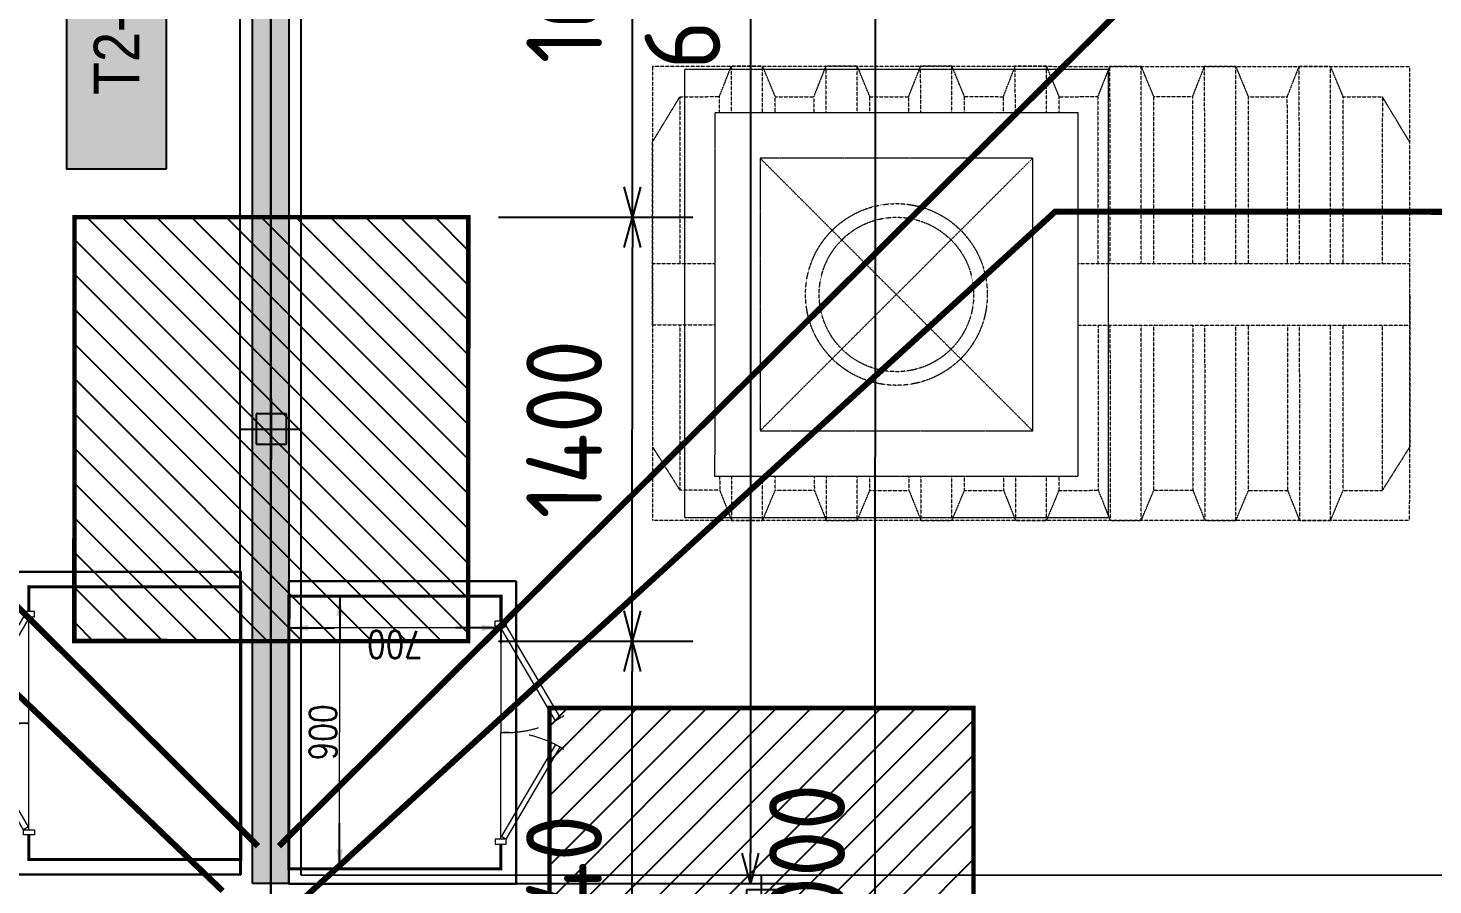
# Model space of a CAD drawing. Header units: centimetres. Extents: x -6122352 to 4157695, y -1694241 to 1947892.
# Drawn here: x 58955 to 63593, y -174692 to -171863 of the extents above; entities that cross this region are included whole.
import ezdxf
from ezdxf.enums import TextEntityAlignment as Align

# ---------------------------------------------------------------- set-up
doc = ezdxf.new("R2010")
doc.units = ezdxf.units.CM
doc.header["$MEASUREMENT"] = 0
doc.header["$PDMODE"] = 66
doc.header["$PDSIZE"] = 100
doc.linetypes.add('HIDDEN', pattern=[0.375, 0.25, -0.125])
doc.linetypes.add('LTH-4G-M-XR-GROUND FLOOR PLAN$0$HIDDEN2', pattern=[0.1875, 0.125, -0.0625])
for name, color, linetype in [('00-MI-DIM', 7, 'Continuous'), ('@MI-FOOTINGS', 7, 'Continuous'), ('@MI-MEP', 7, 'Continuous'), ('@MI-REF LAYER', 7, 'Continuous'), ('@MI-TYPE-02', 6, 'Continuous'), ('CTECH-Text 2.5mm', 2, 'Continuous'), ('PANEL-TAGS', 7, 'Continuous'), ('VD-WS-TEXT', 8, 'Continuous'), ('VD-WS-WATER TANK', 7, 'Continuous')]:
    doc.layers.add(name, color=color, linetype=linetype)
doc.layers.add('08-Compound Wall-2', color=6, linetype='Continuous', lineweight=25, true_color=0xff00ff)
doc.layers.add('23585-XR-AR-DAMAC PLOT LIMITS$0$1-End units', color=7, linetype='Continuous', lineweight=5, true_color=0xf8991e)
for name, color, linetype, lineweight in [('23585-XR-AR-102-8P-GF$0$A-FLOR-XREF', 8, 'Continuous', 9), ('A-ANNO-TEXT', 3, 'Continuous', 25), ('LTH-4G-M-XR-GROUND FLOOR PLAN$0$1717 X Water Tank Location_5B$0$00 Line 2', 6, 'Continuous', 13), ('ZAT_WALL PANEL', 3, 'Continuous', 30)]:
    doc.layers.add(name, color=color, linetype=linetype, lineweight=lineweight)
doc.layers.add('LTH-4G-M-XR-GROUND FLOOR PLAN$0$PDF_Geometry', color=7, linetype='Continuous', true_color=0xcccccc)
doc.styles.add('DIMTEXT', font='romans.shx', dxfattribs={"width": 0.8})
doc.styles.add('PANELTAG_STYLE', font='arial.ttf')
doc.styles.add('Schueco-BEMSTIL', font='isocpeur.ttf', dxfattribs={"width": 0.9})
doc.dimstyles.new('DIM-25', dxfattribs={"dimscale": 25, "dimtxt": 2.5, "dimasz": 2.5, "dimexe": 1.25, "dimexo": 0.625, "dimgap": 1, "dimtad": 1, "dimdec": 0, "dimdsep": 46, "dimtxsty": 'DIMTEXT', "dimblk": 'AROW', "dimcen": 2.5, "dimse1": 1, "dimse2": 1, "dimclrd": 1, "dimclre": 1, "dimclrt": 2, "dimadec": 0, "dimazin": 0, "dimtfac": 1, "dimtdec": 0, "dimtmove": 0, "dimatfit": 3, "dimfxl": 1, "dimarcsym": 0})
doc.dimstyles.new('MI- JWC-TXT-2.5 MM', dxfattribs={"dimscale": 1.5, "dimtxt": 2.5, "dimasz": 1, "dimexe": 2, "dimexo": 1, "dimgap": 1, "dimtad": 1, "dimdec": 0, "dimdsep": 46, "dimtxsty": 'Schueco-BEMSTIL', "dimblk": 'OPEN30', "dimcen": 0, "dimdle": 2, "dimclrd": 140, "dimclre": 8, "dimclrt": 40, "dimadec": 0, "dimazin": 2, "dimtfac": 1, "dimtdec": 0, "dimtix": 1, "dimtmove": 2, "dimatfit": 3, "dimldrblk": 'OPEN', "dimfxl": 2, "dimlwd": -1, "dimlwe": -1, "dimarcsym": 0})

# ---------------------------------------------------------------- blocks, each defined once
blk = doc.blocks.new('23585-XR-AR-BOUNDARY WALLS AND SETBACKS')
at = {"layer": '08-Compound Wall-2'}
for points in [[(496543.3055, 2768839.1644), (496560.9267, 2768823.0184), (496567.0408, 2768829.6907), (496571.0944, 2768834.1145), (496575.1476, 2768838.5383), (496579.201, 2768842.9621), (496583.2544, 2768847.3859), (496589.3684, 2768854.0583), (496571.747, 2768870.2047)], [(496548.6301, 2768809.5979), (496550.6244, 2768811.7745), (496554.6778, 2768816.1983), (496560.7916, 2768822.8709), (496543.1704, 2768839.017)]]:
    blk.add_lwpolyline(points, dxfattribs=at)
blk = doc.blocks.new('A$C9d9485f6')
at = {"layer": 'A-ANNO-TEXT', "rotation": 312.4881850805905}
blk.add_blockref('23585-XR-AR-BOUNDARY WALLS AND SETBACKS', (-2377088.5348, -1504219.2521), dxfattribs=at)
blk = doc.blocks.new('23585-XR-AR-DAMAC PLOT LIMITS')
at = {"layer": '23585-XR-AR-DAMAC PLOT LIMITS$0$1-End units', "color": 251, "true_color": 0x636466}
for points in [[(496560.9329, 2768822.8771), (496543.2379, 2768839.0907), (496549.4193, 2768845.8369), (496567.1145, 2768829.6231)], [(496560.9329, 2768822.8771), (496554.7515, 2768816.1307), (496537.0565, 2768832.3443), (496543.2379, 2768839.0907)]]:
    blk.add_lwpolyline(points, close=True, dxfattribs=at)
blk = doc.blocks.new('A$Cf093b529')
at = {"layer": 'A-ANNO-TEXT'}
blk.add_blockref('23585-XR-AR-DAMAC PLOT LIMITS', (-495391.9901, -2768603.4419), dxfattribs=at)
blk = doc.blocks.new('AROW')
at = {"color": 1, "ltscale": 100}
for p, q in [((0, -1), (0, 1)), ((0, 0), (-3, 0))]:
    blk.add_line(p, q, dxfattribs=at)
blk.add_solid([(-1.28, 0.213), (-1.28, -0.213), (0, 0)], dxfattribs=at)
blk = doc.blocks.new('*D472')
at = {"layer": 'CTECH-Text 2.5mm', "color": 8, "lineweight": -2, "ltscale": 10, "transparency": 16777216}
blk.add_line((0.1, -0.1674), (0.9, -0.1674), dxfattribs=at)
at = {"layer": 'Defpoints', "color": 0, "ltscale": 10, "transparency": 16777216}
for p in [(0.05, 0), (0.95, 0), (0.95, -0.1674)]:
    blk.add_point(p, dxfattribs=at)
at = {"layer": 'CTECH-Text 2.5mm', "color": 8, "lineweight": -2, "ltscale": 10, "transparency": 16777216, "xscale": 0.05, "yscale": 0.05, "zscale": 0.05, "rotation": 180}
blk.add_blockref('AROW', (0.05, -0.1674), dxfattribs=at)
at = {"layer": 'CTECH-Text 2.5mm', "color": 8, "lineweight": -2, "ltscale": 10, "transparency": 16777216, "xscale": 0.05, "yscale": 0.05, "zscale": 0.05}
blk.add_blockref('AROW', (0.95, -0.1674), dxfattribs=at)
at = {"layer": 'CTECH-Text 2.5mm', "color": 8, "ltscale": 10, "transparency": 16777216, "insert": (0.5, -0.1124), "char_height": 0.09, "attachment_point": 5, "style": 'DIMTEXT'}
blk.add_mtext('900', dxfattribs=at)
blk = doc.blocks.new('*D473')
at = {"layer": 'CTECH-Text 2.5mm', "color": 8, "lineweight": -2, "ltscale": 10, "transparency": 16777216}
blk.add_line((0.8453, -0.65), (0.8453, -0.05), dxfattribs=at)
at = {"layer": 'Defpoints', "color": 0, "ltscale": 10, "transparency": 16777216}
for p in [(0.8453, 0), (0.95, 0), (0.95, -0.7)]:
    blk.add_point(p, dxfattribs=at)
at = {"layer": 'CTECH-Text 2.5mm', "color": 8, "lineweight": -2, "ltscale": 10, "transparency": 16777216, "xscale": 0.05, "yscale": 0.05, "zscale": 0.05}
for p, rotation in [((0.8453, 0), 90), ((0.8453, -0.7), 270)]:
    blk.add_blockref('AROW', p, dxfattribs=dict(at, rotation=rotation))
at = {"layer": 'CTECH-Text 2.5mm', "color": 8, "ltscale": 10, "transparency": 16777216, "insert": (0.7903, -0.35), "char_height": 0.09, "attachment_point": 5, "rotation": 90, "style": 'DIMTEXT'}
blk.add_mtext('700', dxfattribs=at)
blk = doc.blocks.new('WATER TANK-5G')
at = {"layer": 'VD-WS-WATER TANK', "color": 8, "linetype": 'HIDDEN', "lineweight": 0}
for p, q in [((-1250, 750), (-1250, -750)), ((-1250, 750), (1250, 750)), ((1250, -750), (1250, 750)), ((-1250, 506.4), (-1159.5, 650)), ((-1030.3, 650.1), (-1159.5, 650)), ((-1030.3, 650.1), (-1159.5, 650)), ((-1159.5, 104.3), (-1159.5, 650)), ((-717.8, 650.4), (-847, 650.3)), ((-534.5, 650.3), (-405.3, 650.3)), ((-92.8, 650.3), (-222, 650)), ((219.7, 650.3), (90.5, 650.3)), ((532.2, 650.3), (403, 650.3)), ((844.7, 650.2), (715.5, 650)), ((1030.3, 650.1), (1159.5, 650)), ((1030.3, 650.1), (1159.5, 650)), ((1159.5, 104.3), (1159.5, 650)), ((1250, 506.4), (1159.5, 650)), ((-1250, 6.4), (-1250, 506.4)), ((1250, 6.4), (1250, 506.4)), ((1250, 6.4), (1250, 506.4)), ((-1250, 104.3), (-1250, -97.9)), ((1250, 104.3), (1250, -97.9)), ((-1250, 0), (-1250, -500)), ((1250, 0), (1250, -500)), ((1250, 0), (1250, -500)), ((-1159.5, -650), (-1159.5, -97.9)), ((1159.5, -649.4), (1159.5, -97.9)), ((-1250, -500), (-1159.5, -650)), ((1250, -500), (1159.5, -649.4)), ((844.7, -649), (717.8, -649.2)), ((-1030.2, -649.9), (-1159.5, -650)), ((-717.8, -649.6), (-844.7, -649.7)), ((-532.2, -649.7), (-405.3, -649.7)), ((-92.8, -649.7), (-219.7, -650)), ((219.7, -649.8), (92.8, -649.8)), ((532.2, -649.4), (405.3, -649.7)), ((532.3, -650), (532.2, -650)), ((1159.5, -649.4), (1030.3, -649.7)), ((1250, -750), (-1250, -750))]:
    blk.add_line(p, q, dxfattribs=at)
at = {"layer": 'VD-WS-WATER TANK', "color": 8, "linetype": 'HIDDEN', "lineweight": 0, "ltscale": 0.2}
for p, q in [((-5.4, 453.5), (894.6, -446.5)), ((894.6, 453.5), (-5.4, -446.5))]:
    blk.add_line(p, q, dxfattribs=at)
at = {"layer": 'VD-WS-WATER TANK', "color": 8, "linetype": 'HIDDEN', "lineweight": 0}
for points in [[(-885.4, 104.3), (-886.4, 750), (-988.6, 750), (-1030.3, 650.3), (-1030.3, 104.3)], [(-988.6, 750), (-988.6, 104.3)], [(-846, 104.3), (-847, 650.3), (-886.4, 750)], [(-572.9, 104.3), (-573.9, 750), (-676.1, 750), (-717.8, 650.3), (-717.8, 104.3)], [(-676.1, 750), (-676.1, 104.3)], [(-533.5, 104.3), (-534.5, 650.3), (-573.9, 750)], [(-260.4, 104.3), (-261.4, 750), (-363.6, 750), (-405.3, 650.3), (-405.3, 104.3)], [(-363.6, 750), (-363.6, 104.3)], [(-221, 104.3), (-222, 650.3), (-261.4, 750)], [(51.3, 603.5), (51.1, 750), (-51.1, 750), (-92.8, 650.3), (-92.8, 603.5)], [(-51.1, 750), (-51.1, 603.5)], [(90.6, 603.5), (90.5, 650.3), (51.1, 750)], [(363.8, 603.5), (363.6, 750), (261.4, 750), (219.7, 650.3), (219.7, 603.5)], [(261.4, 750), (261.4, 603.5)], [(403.1, 603.5), (403, 650.3), (363.6, 750)], [(676.3, 603.5), (676.1, 750), (573.9, 750), (532.2, 650.3), (532.2, 603.5)], [(573.9, 750), (573.9, 603.5)], [(715.6, 603.5), (715.5, 650.3), (676.1, 750)], [(988.8, 603.5), (988.6, 750), (886.4, 750), (844.7, 650.3), (844.7, 603.5)], [(886.4, 750), (886.4, 603.5)], [(1028.1, 603.5), (1028, 650.3), (988.6, 750)], [(-155.4, 104.3), (-1250, 104.3), (-1250, -97.9), (-155.4, -97.9)], [(1044.6, -97.9), (1250, -97.9), (1250, 104.3), (1044.6, 104.3)], [(-1030.3, -97.9), (-1030.3, -649.7), (-988.6, -750), (-884.1, -750), (-844.7, -649.7), (-845.6, -97.9)], [(-988.6, -97.9), (-988.6, -750)], [(-884.1, -750), (-885.1, -97.9)], [(-717.8, -97.9), (-717.8, -649.7), (-676.1, -750), (-571.6, -750), (-532.2, -649.7), (-533.1, -97.9)], [(-676.1, -97.9), (-676.1, -750)], [(-571.6, -750), (-572.6, -97.9)], [(-405.3, -97.9), (-405.3, -649.7), (-363.6, -750), (-259.1, -750), (-219.7, -649.7), (-220.6, -97.9)], [(-363.6, -97.9), (-363.6, -750)], [(-259.1, -750), (-260.1, -97.9)], [(-92.8, -596.5), (-92.8, -649.7), (-51.1, -750), (53.4, -750), (92.8, -649.7), (92.8, -596.5)], [(-51.1, -596.5), (-51.1, -750)], [(53.4, -750), (53.2, -596.5)], [(219.7, -596.5), (219.7, -649.7), (261.4, -750), (365.9, -750), (405.3, -649.7), (405.3, -596.5)], [(261.4, -596.5), (261.4, -750)], [(365.9, -750), (365.7, -596.5)], [(532.2, -596.5), (532.2, -649.7), (573.9, -750), (678.4, -750), (717.8, -649.7), (717.8, -596.5)], [(573.9, -596.5), (573.9, -750)], [(678.4, -750), (678.2, -596.5)], [(844.7, -596.5), (844.7, -649.7), (886.4, -750), (990.9, -750), (1030.3, -649.7), (1030.2, -596.5)], [(886.4, -596.5), (886.4, -750)], [(990.9, -750), (990.6, -596.5)]]:
    blk.add_lwpolyline(points, dxfattribs=at)
at = {"layer": 'VD-WS-WATER TANK', "color": 8, "linetype": 'HIDDEN', "lineweight": 0, "ltscale": 0.2}
for points in [[(-255.4, -739.7), (1144.6, -739.7), (1144.6, 740.3), (-255.4, 740.3)], [(-155.4, -596.5), (1044.6, -596.5), (1044.6, 603.5), (-155.4, 603.5)], [(-5.4, -446.5), (894.6, -446.5), (894.6, 453.5), (-5.4, 453.5)]]:
    blk.add_lwpolyline(points, close=True, dxfattribs=at)
at = {"layer": 'VD-WS-WATER TANK', "color": 8, "linetype": 'HIDDEN', "lineweight": 0}
for radius in [300, 255]:
    blk.add_circle((444.6, 3.5), radius, dxfattribs=at)
blk = doc.blocks.new('A$Ce093a295')
at = {"color": 1, "true_color": 0xeb0000, "const_width": 0.008}
blk.add_lwpolyline([(42.3, -24.0001), (33.1501, -24.0001), (27.1499, -24), (21.1501, -23.9999), (15.1501, -24), (9.1501, -24), (0, -24.0002), (0, 0), (9.15, -0.0001), (15.1501, -0.0001), (21.1501, -0.0001), (27.1499, 0.0001), (33.1501, 0), (42.3, -0.0002)], close=True, dxfattribs=at)
blk = doc.blocks.new('A$Cd3abcad4')
at = {"color": 1, "true_color": 0xeb0000, "const_width": 0.008}
blk.add_lwpolyline([(18.3021, 0.0001), (21.1518, 0), (30.3028, 0), (30.3027, -23.9999), (21.1499, -24), (15.1498, -23.9999), (9.1499, -23.9998), (-0.0001, -23.9999), (0, 0), (9.1501, 0.0001), (15.1501, 0.0001)], close=True, dxfattribs=at)
blk = doc.blocks.new('_Open30')
at = {"color": 0, "linetype": 'ByBlock', "lineweight": -2}
for p, q in [((-1, 0.268), (0, 0)), ((0, 0), (-1, -0.268)), ((0, 0), (-1, 0))]:
    blk.add_line(p, q, dxfattribs=at)
blk = doc.blocks.new('*D648')
at = {"layer": '00-MI-DIM', "color": 8, "transparency": 16777216}
for p, q in [((59917.4, -168687.3), (61541, -168687.6)), ((59916.3, -174687.3), (61539.9, -174687.6))]:
    blk.add_line(p, q, dxfattribs=at)
at = {"layer": '00-MI-DIM', "color": 140, "transparency": 16777216}
blk.add_line((61341, -168787.5), (61340, -174587.5), dxfattribs=at)
at = {"layer": 'Defpoints', "color": 0, "transparency": 16777216}
for p in [(59817.4, -168687.3), (59816.3, -174687.3), (61339.9, -174687.5)]:
    blk.add_point(p, dxfattribs=at)
at = {"layer": '00-MI-DIM', "color": 140, "transparency": 16777216, "xscale": 100, "yscale": 100, "zscale": 100}
for p, rotation in [((61341, -168687.5), 89.98973417812736), ((61339.9, -174687.5), 269.9897341781274)]:
    blk.add_blockref('_Open30', p, dxfattribs=dict(at, rotation=rotation))
at = {"layer": '00-MI-DIM', "color": 40, "transparency": 16777216, "insert": (61115.5, -171687.5), "char_height": 250, "attachment_point": 5, "rotation": 89.9897, "style": 'Schueco-BEMSTIL'}
blk.add_mtext('6000', dxfattribs=at)
blk = doc.blocks.new('_Open')
at = {"color": 0, "linetype": 'ByBlock', "lineweight": -2}
for p, q in [((-1, 0.2), (0, 0)), ((-1, -0.2), (0, 0)), ((0, 0), (-1, 0))]:
    blk.add_line(p, q, dxfattribs=at)
blk = doc.blocks.new('*D657')
at = {"layer": '00-MI-DIM', "color": 8, "transparency": 16777216}
for p, q in [((59860.9, -150758.2), (61956.3, -150758.6)), ((59852, -198758.6), (61947.7, -198759))]:
    blk.add_line(p, q, dxfattribs=at)
at = {"layer": '00-MI-DIM', "color": 140, "transparency": 16777216}
blk.add_line((61747.7, -198659), (61756.3, -150858.6), dxfattribs=at)
at = {"layer": 'Defpoints', "color": 0, "transparency": 16777216}
for p in [(59760.9, -150758.2), (61756.3, -150758.6), (59752, -198758.6)]:
    blk.add_point(p, dxfattribs=at)
at = {"layer": '00-MI-DIM', "color": 140, "transparency": 16777216, "xscale": 100, "yscale": 100, "zscale": 100}
for p, rotation in [((61756.3, -150758.6), 89.98973417812736), ((61747.7, -198759), 269.9897341781274)]:
    blk.add_blockref('_Open30', p, dxfattribs=dict(at, rotation=rotation))
at = {"layer": '00-MI-DIM', "color": 40, "transparency": 16777216, "insert": (61527, -174758.7), "char_height": 250, "attachment_point": 5, "rotation": 89.9897, "style": 'Schueco-BEMSTIL'}
blk.add_mtext('48000', dxfattribs=at)
blk = doc.blocks.new('T2-FOOTING PLAN')
at = {"layer": '@MI-FOOTINGS', "transparency": 33554679}
h = blk.add_hatch(dxfattribs=at)
h.set_pattern_fill('ANSI31', color=8, scale=650)
h.paths.add_polyline_path([(-700, 650), (700, 650), (700, -650), (-700, -650)])
at = {"layer": '@MI-FOOTINGS', "color": 160, "true_color": 0x3340f0, "const_width": 15}
blk.add_lwpolyline([(-700, 650), (700, 650), (700, -650), (-700, -650)], close=True, dxfattribs=at)
at = {"layer": '@MI-FOOTINGS', "color": 30}
blk.add_point((0, 0), dxfattribs=at)
blk = doc.blocks.new('*D674')
at = {"layer": '00-MI-DIM', "color": 8, "transparency": 16777216}
for p, q in [((60508.1, -173887.4), (61149.9, -173887.5)), ((60507.2, -175626.9), (61149.6, -175627))]:
    blk.add_line(p, q, dxfattribs=at)
at = {"layer": '00-MI-DIM', "color": 140, "transparency": 16777216}
blk.add_line((60949.6, -175527), (60949.9, -173987.5), dxfattribs=at)
at = {"layer": 'Defpoints', "color": 0, "transparency": 16777216}
for p in [(60408.1, -173887.4), (60949.9, -173887.5), (60407.2, -175626.9)]:
    blk.add_point(p, dxfattribs=at)
at = {"layer": '00-MI-DIM', "color": 140, "transparency": 16777216, "xscale": 100, "yscale": 100, "zscale": 100}
for p, rotation in [((60949.9, -173887.5), 89.98973417812736), ((60949.6, -175627), 269.9897341781274)]:
    blk.add_blockref('_Open30', p, dxfattribs=dict(at, rotation=rotation))
at = {"layer": '00-MI-DIM', "color": 40, "transparency": 16777216, "insert": (60724.8, -174757.2), "char_height": 250, "attachment_point": 5, "rotation": 89.9897, "style": 'Schueco-BEMSTIL'}
blk.add_mtext('1740', dxfattribs=at)
blk = doc.blocks.new('*D675')
at = {"layer": '00-MI-DIM', "color": 8, "transparency": 16777216}
for p, q in [((60508.3, -172487.4), (61150.2, -172487.5)), ((60508.1, -173887.4), (61149.9, -173887.5))]:
    blk.add_line(p, q, dxfattribs=at)
at = {"layer": '00-MI-DIM', "color": 140, "transparency": 16777216}
blk.add_line((60950, -173787.5), (60950.2, -172587.5), dxfattribs=at)
at = {"layer": 'Defpoints', "color": 0, "transparency": 16777216}
for p in [(60408.3, -172487.4), (60950.2, -172487.5), (60408.1, -173887.4)]:
    blk.add_point(p, dxfattribs=at)
at = {"layer": '00-MI-DIM', "color": 140, "transparency": 16777216, "xscale": 100, "yscale": 100, "zscale": 100}
for p, rotation in [((60950.2, -172487.5), 89.98973417812736), ((60949.9, -173887.5), 269.9897341781274)]:
    blk.add_blockref('_Open30', p, dxfattribs=dict(at, rotation=rotation))
at = {"layer": '00-MI-DIM', "color": 40, "transparency": 16777216, "insert": (60725.1, -173187.4), "char_height": 250, "attachment_point": 5, "rotation": 89.9897, "style": 'Schueco-BEMSTIL'}
blk.add_mtext('1400', dxfattribs=at)
blk = doc.blocks.new('*D676')
at = {"layer": '00-MI-DIM', "color": 8, "transparency": 16777216}
for p, q in [((60508.6, -170887.4), (61150.5, -170887.5)), ((60508.3, -172487.4), (61150.2, -172487.5))]:
    blk.add_line(p, q, dxfattribs=at)
at = {"layer": '00-MI-DIM', "color": 140, "transparency": 16777216}
blk.add_line((60950.2, -172387.5), (60950.5, -170987.5), dxfattribs=at)
at = {"layer": 'Defpoints', "color": 0, "transparency": 16777216}
for p in [(60408.6, -170887.4), (60950.5, -170887.5), (60408.3, -172487.4)]:
    blk.add_point(p, dxfattribs=at)
at = {"layer": '00-MI-DIM', "color": 140, "transparency": 16777216, "xscale": 100, "yscale": 100, "zscale": 100}
for p, rotation in [((60950.5, -170887.5), 89.98973417812736), ((60950.2, -172487.5), 269.9897341781274)]:
    blk.add_blockref('_Open30', p, dxfattribs=dict(at, rotation=rotation))
at = {"layer": '00-MI-DIM', "color": 40, "transparency": 16777216, "insert": (60725.3, -171687.4), "char_height": 250, "attachment_point": 5, "rotation": 89.9897, "style": 'Schueco-BEMSTIL'}
blk.add_mtext('1600', dxfattribs=at)
blk = doc.blocks.new('PANELTAG')
at = {"layer": 'PANEL-TAGS', "color": 1}
blk.add_lwpolyline([(-13.5, -3.3), (13.5, -3.3), (13.5, 3.3), (-13.5, 3.3)], close=True, dxfattribs=at)
at = {"layer": 'PANEL-TAGS', "color": 40, "true_color": 0xffd700}
blk.add_solid([(-13.5, -3.3), (13.5, -3.3), (-13.5, 3.3), (13.5, 3.3)], dxfattribs=at)
at = {"layer": 'PANEL-TAGS', "color": 5, "style": 'PANELTAG_STYLE', "width": 0.85}
blk.add_attdef('TAGNO', text='', height=3, dxfattribs=at).set_placement((0, 0), align=Align.MIDDLE)
blk = doc.blocks.new('A$C105233b1')
at = {"layer": 'LTH-4G-M-XR-GROUND FLOOR PLAN$0$1717 X Water Tank Location_5B$0$00 Line 2', "color": 8, "linetype": 'Continuous'}
blk.add_lwpolyline([(0.8683, -0.7, 0.01, 0.01, 0), (0.95, -0.7, 0.01, 0.01, 0), (0.95, 0, 0.01, 0.01, 0), (0.05, 0, 0.01, 0.01, 0), (0.05, -0.7, 0.01, 0.01, 0), (0.1308, -0.7, 0, 0, 0)], format="xyseb", dxfattribs=at)
at = {"layer": 'LTH-4G-M-XR-GROUND FLOOR PLAN$0$PDF_Geometry', "color": 8, "lineweight": 5}
for points in [[(0.148, -0.7172), (0.148, -0.6812), (0.1308, -0.6812), (0.1308, -0.7172)], [(0.8512, -0.7172), (0.8512, -0.6812), (0.8683, -0.6812), (0.8683, -0.7172)], [(0.4512, -0.8952), (0.4606, -0.8796), (0.1574, -0.7016), (0.148, -0.7172)], [(0.548, -0.8952), (0.5386, -0.8796), (0.8418, -0.7016), (0.8512, -0.7172)]]:
    blk.add_lwpolyline(points, close=True, dxfattribs=at)
blk.add_lwpolyline([(0.148, -0.7), (0.8512, -0.7)], dxfattribs=at)
at = {"layer": 'LTH-4G-M-XR-GROUND FLOOR PLAN$0$PDF_Geometry', "color": 8, "linetype": 'LTH-4G-M-XR-GROUND FLOOR PLAN$0$HIDDEN2', "lineweight": 5}
for centre, start, end in [((0.148, -0.7172), 327.141, 2.8024), ((0.8512, -0.7172), 177.1982, 212.8596)]:
    blk.add_arc(centre, 0.3516, start, end, dxfattribs=at)
at = {"layer": 'ZAT_WALL PANEL', "color": 1}
blk.add_lwpolyline([(1, -0.75), (1, 0), (0, 0), (0, -0.75), (1, -0.75)], dxfattribs=at)
at = {"layer": 'CTECH-Text 2.5mm', "color": 8, "ltscale": 10}
dim = blk.add_linear_dim(base=(0.95, -0.1674), p1=(0.05, 0), p2=(0.95, 0), dimstyle='DIM-25', override={"dimscale": 1, "dimtxt": 0.09, "dimasz": 0.05, "dimgap": 0.01, "dimlfac": 1000, "dimclrd": 8, "dimclre": 8, "dimclrt": 8}, dxfattribs=at)
dim.commit()
dim.dimension.update_dxf_attribs({"geometry": '*D472', "text_midpoint": (0.5, -0.1124)})
dim = blk.add_linear_dim(base=(0.8453, 0), p1=(0.95, -0.7), p2=(0.95, 0), angle=90, dimstyle='DIM-25', override={"dimscale": 1, "dimtxt": 0.09, "dimasz": 0.05, "dimgap": 0.01, "dimlfac": 1000, "dimclrd": 8, "dimclre": 8, "dimclrt": 8}, dxfattribs=at)
dim.commit()
dim.dimension.update_dxf_attribs({"geometry": '*D473', "text_midpoint": (0.7903, -0.35)})
blk = doc.blocks.new('23585-XR-AR-END-ANNO-GF')
at = {"linetype": 'Continuous', "xscale": -1000, "yscale": 1000, "zscale": 1000, "rotation": 90.00056989643812}
blk.add_blockref('A$C105233b1', (200, 23900), dxfattribs=at)
at = {"layer": 'VD-WS-TEXT', "xscale": -1, "rotation": 359.9999650036473}
blk.add_blockref('WATER TANK-5G', (2649.9, 21950), dxfattribs=at)
blk = doc.blocks.new('A$Cd29382e1')
at = {"color": 1, "true_color": 0xeb0000, "const_width": 0.008}
blk.add_lwpolyline([(42.3, -24.0001), (33.1501, -24.0001), (27.1499, -24), (21.1501, -23.9999), (15.1501, -24), (9.1501, -24), (0, -24.0002), (0, 0), (9.15, -0.0001), (15.1501, -0.0001), (21.1501, -0.0001), (27.1499, 0.0001), (33.1501, 0), (42.3, -0.0002)], close=True, dxfattribs=at)
at = {"layer": '23585-XR-AR-102-8P-GF$0$A-FLOR-XREF', "xscale": -0.0009999999999999998, "yscale": 0.0009999999999999998, "zscale": 0.001, "rotation": 359.9999650036883}
blk.add_blockref('23585-XR-AR-END-ANNO-GF', (42.44, -23.97), dxfattribs=at)
blk = doc.blocks.new('A$C0a111004')
at = {"color": 1, "true_color": 0xeb0000, "const_width": 0.008}
blk.add_lwpolyline([(18.3021, 0.0001), (21.1518, 0), (30.3028, 0), (30.3027, -23.9999), (21.1499, -24), (15.1498, -23.9999), (9.1499, -23.9998), (-0.0001, -23.9999), (0, 0), (9.1501, 0.0001), (15.1501, 0.0001)], close=True, dxfattribs=at)
at = {"layer": '23585-XR-AR-102-8P-GF$0$A-FLOR-XREF', "xscale": 0.001, "yscale": 0.001, "zscale": 0.001, "rotation": 359.9999999999999}
blk.add_blockref('23585-XR-AR-END-ANNO-GF', (-0.101, -24.0001), dxfattribs=at)

msp = doc.modelspace()

# ---------------------------------------------------------------- hatches: boundary and pattern name
at = {"layer": '@MI-TYPE-02'}
h = msp.add_hatch(color=256, dxfattribs=at)
h.dxf.hatch_style = 1
h.paths.add_polyline_path([(59689.89356, -192856.7574), (59692.04495, -198758.61052), (59812.04494, -198758.65306), (59809.89356, -192856.79994)])
h.paths.add_polyline_path([(59692.0241, -186846.75778), (59689.89711, -192846.7574), (59809.8971, -192846.79994), (59812.02409, -186846.80032)])
h.paths.add_polyline_path([(59694.15463, -180836.75815), (59692.02764, -186836.75778), (59812.02763, -186836.80032), (59814.15462, -180836.80069)])
h.paths.add_polyline_path([(59696.28516, -174826.75853), (59694.15818, -180826.75815), (59814.15817, -180826.80069), (59816.28516, -174826.80107)])
h.paths.add_polyline_path([(59696.3273, -174687.25211), (59697.40233, -168687.25221), (59817.40233, -168687.27371), (59816.3273, -174687.27361)])
h.paths.add_polyline_path([(59697.40413, -168677.25221), (59698.47916, -162677.2523), (59818.47916, -162677.2738), (59817.40412, -168677.27371)])
h.paths.add_polyline_path([(59698.48095, -162667.2523), (59699.55599, -156667.2524), (59819.55598, -156667.2739), (59818.48095, -162667.2738)])
h.paths.add_polyline_path([(59699.55778, -156657.2524), (59700.90433, -150758.19655), (59820.90433, -150758.21805), (59819.55778, -156657.2739)])

# ---------------------------------------------------------------- linework, layer by layer
at = {"layer": '@MI-REF LAYER', "color": 1, "const_width": 20}
for points in [[(59658.5036, -150758.58978), (55976.94618, -154369.38126), (55963.47637, -158950.36445), (55590.45977, -158952.92252), (55963.47637, -158950.36445), (55976.96889, -170843.90177), (59714.47844, -174564.49497)], [(59850.03544, -150758.62267), (63530.35265, -154370.67822), (63533.99412, -164796.31401), (63907.00982, -164799.00018), (63533.99412, -164796.31401), (63524.67242, -170845.19775), (59783.28039, -174564.50612)], [(59871.46507, -174730.6441), (62345.7708, -172469.37324), (73482.30844, -172471.5208), (73481.16438, -169309.14201), (73482.30844, -172471.5208), (99149.4573, -172476.47044), (102016.76227, -174737.24907)], [(41876.79641, -174726.85284), (44085.35508, -171946.91903), (48871.40197, -171947.63967), (48871.74115, -169643.44169), (48871.40197, -171947.63967), (56714.84526, -171948.82065), (59597.27569, -174712.00904)]]:
    msp.add_lwpolyline(points, dxfattribs=at)
at = {"layer": '@MI-TYPE-02'}
msp.add_lwpolyline([(59696.3273, -174687.25211), (59697.40233, -168687.25221), (59817.40233, -168687.27371), (59816.3273, -174687.27361)], close=True, dxfattribs=at)

# ---------------------------------------------------------------- block references
at = {"layer": '@MI-FOOTINGS'}
for p, rotation in [((59758.19856, -173187.26321), 89.98973417812736), ((61376.49896, -174757.98339), 359.9898439714545)]:
    msp.add_blockref('T2-FOOTING PLAN', p, dxfattribs=dict(at, rotation=rotation))
at = {"layer": '@MI-MEP', "color": 10, "xscale": 1000, "yscale": 1000, "zscale": 1000}
for name, p, rotation in [('A$Cd29382e1', (102056.2819, -174767.33151), 179.9883416786298), ('A$C0a111004', (59756.31336, -174758.47773), 179.9901263953543)]:
    msp.add_blockref(name, p, dxfattribs=dict(at, rotation=rotation))
at = {"layer": '@MI-REF LAYER', "xscale": 1000, "yscale": 1000, "zscale": 1000}
msp.add_blockref('A$C9d9485f6', (-23958.95046, 48155.57226), dxfattribs=at)
at = {"layer": '@MI-REF LAYER', "xscale": 1000, "yscale": 1000, "zscale": 1000, "rotation": 312.4882903633292}
msp.add_blockref('A$Cf093b529', (-891608.73293, 539022.72011), dxfattribs=at)
at = {"layer": '@MI-REF LAYER', "color": 10, "xscale": 1000, "yscale": 1000, "zscale": 1000, "rotation": 179.9893265042863}
for name, p in [('A$Cd3abcad4', (59756.31341, -174758.07874)), ('A$Ce093a295', (102056.28199, -174766.821))]:
    msp.add_blockref(name, p, dxfattribs=at)
at = {"layer": 'PANEL-TAGS'}
ref = msp.add_blockref('PANELTAG', (59246.8727, -171653.13029), dxfattribs=dict(at, xscale=50, yscale=50, zscale=50, rotation=90))
ref.add_attrib('TAGNO', 'T2-G5-040', dxfattribs={"color": 5, "height": 150, "rotation": 90, "style": 'PANELTAG_STYLE', "width": 0.85}).set_placement((59246.8727, -171653.13029), align=Align.MIDDLE_CENTER)

# ---------------------------------------------------------------- dimensions: what is measured, and where the dimension line sits
at = {"layer": '00-MI-DIM'}
for base, p1, p2, picture, middle in [((61756.27877, -150758.56482), (59752.04495, -198758.63179), (59760.91864, -150758.2073), '*D657', (61526.9786, -174758.73677)), ((60950.47143, -170887.47675), (60408.32397, -172487.37968), (60408.61216, -170887.37966), '*D676', (60725.3281, -171687.43644)), ((60950.18476, -172487.47677), (60408.07312, -173887.37966), (60408.32397, -172487.37968), '*D675', (60725.05934, -173187.43644)), ((60949.93392, -173887.47674), (60407.21985, -175626.9069), (60408.07312, -173887.37966), '*D674', (60724.77808, -174757.2001))]:
    dim = msp.add_linear_dim(base=base, p1=p1, p2=p2, angle=89.98973418, dimstyle='MI- JWC-TXT-2.5 MM', dxfattribs=at)
    dim.commit()
    dim.dimension.update_dxf_attribs({"geometry": picture, "text_midpoint": middle})
dim = msp.add_linear_dim(base=(61339.94955, -174687.5466), p1=(59817.40233, -168687.27371), p2=(59816.3273, -174687.27361), angle=89.98973418, dimstyle='MI- JWC-TXT-2.5 MM', dxfattribs=at)
dim.commit()
dim.dimension.update_dxf_attribs({"geometry": '*D648', "text_midpoint": (61340.48706, -171687.54665), "dimtype": 160})

doc.saveas('drawing.dxf')
